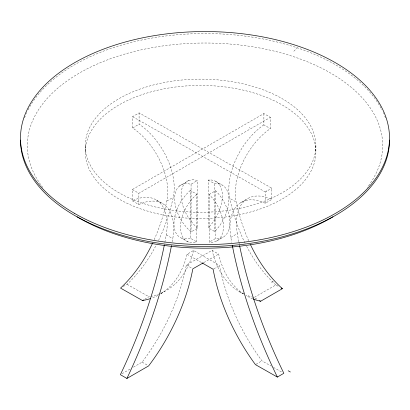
<?xml version="1.0" encoding="UTF-8"?>
<svg xmlns="http://www.w3.org/2000/svg" width="410" height="410" viewBox="0 0 410 410"><rect width="100%" height="100%" fill="white"/><g stroke="black" fill="none" stroke-linecap="round" stroke-linejoin="round"><path stroke-width="0.31" stroke-dasharray="2.05 1.54" d="M164.861 242.371A364.403 210.391 -60 0 0 166.26 234.879C167.828 225.372 167.803 214.983 162.78 206.44A53.843 31.083 -60 0 0 132.338 200.818L132.338 189.517L263.886 113.57L270.41 117.337L270.41 128.632A54.14 31.257 -60 0 0 239.829 169.479C236.165 179.862 234.064 191.142 236.221 202.084A351.852 203.14 -60 0 0 248.675 240.742M172.22 241.762A364.403 210.391 -60 0 0 172.784 238.646C174.352 229.139 174.322 218.75 169.304 210.207A53.843 31.083 -60 0 0 138.862 204.585M154.155 239.737A364.403 212.216 59.6 0 0 166.844 201.049C169.074 190.173 166.988 178.934 163.334 168.607L163.329 168.592A53.843 31.355 59.6 0 0 132.625 127.987L132.625 116.686L139.092 112.888L271.784 188.169L271.784 199.47L265.316 203.268A54.14 31.529 59.6 0 0 234.469 208.957C229.369 217.469 229.282 227.883 230.83 237.41A351.852 204.908 59.6 0 0 231.737 242.392M158.537 240.439A364.403 212.216 59.6 0 0 173.307 197.251C175.536 186.376 173.456 175.131 169.801 164.81L169.791 164.794A53.843 31.355 59.6 0 0 139.092 124.189L139.092 112.888M293.837 51.24L297.25 47.826M190.276 190.445L185.832 194.858L181.855 200.095A30.058 17.353 -60 0 0 181.855 238.256L188.38 242.018L192.357 242.658L196.8 241.946L196.8 194.212L190.276 190.445L190.276 238.179L196.8 241.946M196.8 194.212L192.357 198.624L188.38 203.857A30.058 17.353 -60 0 0 188.38 242.018M132.625 127.987L139.092 124.184M179.221 186.166L189.036 180.39L193.048 179.729L197.533 180.421L197.533 228.155L191.065 231.952L186.586 227.56L182.573 222.348A30.058 17.507 59.6 0 1 182.573 184.187L186.586 183.526L191.065 184.218L197.533 180.421M166.844 201.049L173.307 197.251M209.182 194.499L215.65 190.696A31.37 18.271 59.6 0 1 229.902 222.656A31.37 18.271 59.6 0 1 215.65 238.435L209.182 242.233L209.182 194.499A31.37 18.271 59.6 0 1 223.44 226.453A31.37 18.271 59.6 0 1 209.182 242.233M240.957 202.535L247.425 198.732M265.316 203.268L265.316 191.967L271.784 188.169M123.256 286.523L127.028 284.304A364.403 212.216 59.6 0 0 156.297 244.924M160.51 293.934A145.488 84.732 59.6 0 0 187.078 254.277L193.546 250.479L219.581 265.454A146.852 85.521 59.6 0 0 261.913 360.831L271.236 366.12M216.659 240.972L223.122 237.175M230.83 237.41L237.298 233.613C235.745 224.085 235.837 213.671 240.936 205.159A54.14 31.529 59.6 0 1 271.784 199.47M144.648 299.279L148.958 296.748A145.488 84.732 59.6 0 0 150.178 296.527M161.15 293.493L164.384 291.597M213.656 268.934L219.581 265.454M255.983 364.316L261.913 360.831M132.338 189.517L138.862 193.284L270.41 117.337M271.497 282.418L273.67 281.163M122.011 373.746L130.165 369.036M133.424 367.155L142.121 362.132A145.488 83.999 -60 0 0 186.324 265.044L212.134 250.346L218.658 254.113A146.852 84.783 -60 0 0 243.566 293.98M278.021 286.18L275.848 284.93L254.103 297.481L257.362 299.361M203.832 262.559L218.658 254.113M190.276 238.179L185.832 238.897L181.855 238.256M132.625 116.686L265.316 191.967M127.028 284.304L148.958 296.748M273.429 367.365L282.198 372.341M187.078 254.277L201.484 262.559M263.886 113.57L263.886 124.865L270.41 128.632M215.645 181.297L222.169 185.064M208.234 180.077L214.758 183.839A31.37 18.112 -60 0 1 228.893 199.547A31.37 18.112 -60 0 1 214.758 231.578L208.234 227.811L208.234 180.077A31.37 18.112 -60 0 1 222.369 195.785A31.37 18.112 -60 0 1 208.234 227.811M263.886 124.865A54.14 31.257 -60 0 0 233.305 165.717C229.641 176.095 227.54 187.375 229.697 198.317L236.221 202.084M156.394 200.029L162.919 203.796M132.338 200.818L138.862 204.58L138.862 193.284M166.26 234.879L172.784 238.646M239.491 291.756L243.294 293.949M186.324 265.044L192.3 268.499M142.121 362.132L147.559 365.269M197.533 228.155L193.048 223.763L189.036 218.55A30.058 17.507 59.6 0 1 189.036 180.39M315.885 145.714A115.312 66.574 0 0 1 142.916 203.37A115.312 66.574 0 0 1 142.916 88.058A115.312 66.574 0 0 1 315.885 145.714L315.885 151.992A115.312 66.574 0 0 1 142.916 209.648A115.312 66.574 0 0 1 142.916 94.336A115.312 66.574 0 0 1 315.885 151.992M266.305 190.594L266.305 191.383M249.833 127.172L249.833 127.961M215.65 190.696L215.65 238.435M214.758 183.839L214.758 231.578M191.065 184.218L191.065 231.952M85.26 145.714L85.26 151.992M24.544 117.901A184.5 106.518 0 0 1 25.241 116.091M26.25 113.693A184.5 106.518 0 0 1 26.788 112.509M28.085 109.844A184.5 106.518 0 0 1 205 33.559A184.5 106.518 0 0 1 381.915 109.844M383.212 112.509A184.5 106.518 0 0 1 383.75 113.693M384.759 116.091A184.5 106.518 0 0 1 385.456 117.901M42.773 187.442A177.679 102.582 0 0 1 205 43.019A177.679 102.582 0 0 1 367.227 187.442M157.922 295.395A145.488 84.732 59.6 0 1 151.915 298.055M193.546 250.479A145.488 84.732 59.6 0 1 160.059 293.606M159.505 293.832A145.488 84.732 59.6 0 1 150.783 296.409M239.296 244.227A351.852 204.908 59.6 0 1 238.922 242.346M238.799 241.721A351.852 204.908 59.6 0 1 237.298 233.613M252.765 298.829A146.852 84.783 -60 0 1 246.015 295.518M253.523 297.347A146.852 84.783 -60 0 1 246.246 295.062M243.581 293.909A146.852 84.783 -60 0 1 212.134 250.346M275.848 284.93A351.852 203.14 -60 0 1 246.502 246.036M245.093 243.253A351.852 203.14 -60 0 1 229.697 198.317"/><path stroke-width="0.61" d="M152.612 243.099A364.403 212.216 59.6 0 1 120.56 288.102L142.495 300.545L143.572 299.915M202.038 262.877L213.118 269.252A146.852 85.521 59.6 0 0 255.445 364.633L277.38 377.077L283.843 373.274A351.852 204.908 59.6 0 1 239.553 245.477M164.369 244.878A364.403 210.391 -60 0 1 120.381 374.684L126.905 378.45L148.645 365.899A145.488 83.999 -60 0 0 192.843 268.811L203.283 262.871M253.308 299.039A146.852 84.783 -60 0 0 260.627 301.247L282.367 288.691A351.852 203.14 -60 0 1 250.52 244.76M288.153 370.742L290.347 371.988M281.281 288.066L282.367 288.691M259.54 300.617L260.627 301.247M389.5 140.076A184.5 106.518 0 0 1 205 246.6A184.5 106.518 0 0 1 20.5 140.076M332.94 216.782A177.679 102.582 0 0 1 77.059 216.782M150.783 298.454A145.488 84.732 59.6 0 1 142.495 300.545M277.38 377.077A351.852 204.908 59.6 0 1 232.337 245.518M171.508 245.508A364.403 210.391 -60 0 1 126.905 378.45M74.538 213.39A184.5 106.518 0 0 0 383.212 165.64A184.5 106.518 0 0 0 157.25 35.178A184.5 106.518 0 0 0 74.538 213.39"/></g></svg>
